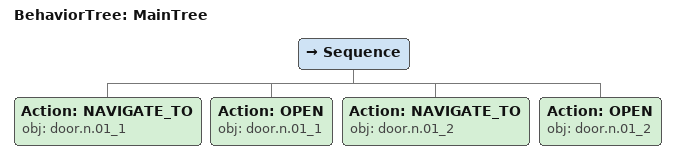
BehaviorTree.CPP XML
<root main_tree_to_execute="MainTree">
  <BehaviorTree ID="MainTree">
    <Sequence>
      <!-- Open door 1 in bathroom -->
      <Action ID="NAVIGATE_TO" obj="door.n.01_1"/>
      <Action ID="OPEN" obj="door.n.01_1"/>
      <!-- Open door 2 in living room -->
      <Action ID="NAVIGATE_TO" obj="door.n.01_2"/>
      <Action ID="OPEN" obj="door.n.01_2"/>
    </Sequence>
  </BehaviorTree>
</root>
